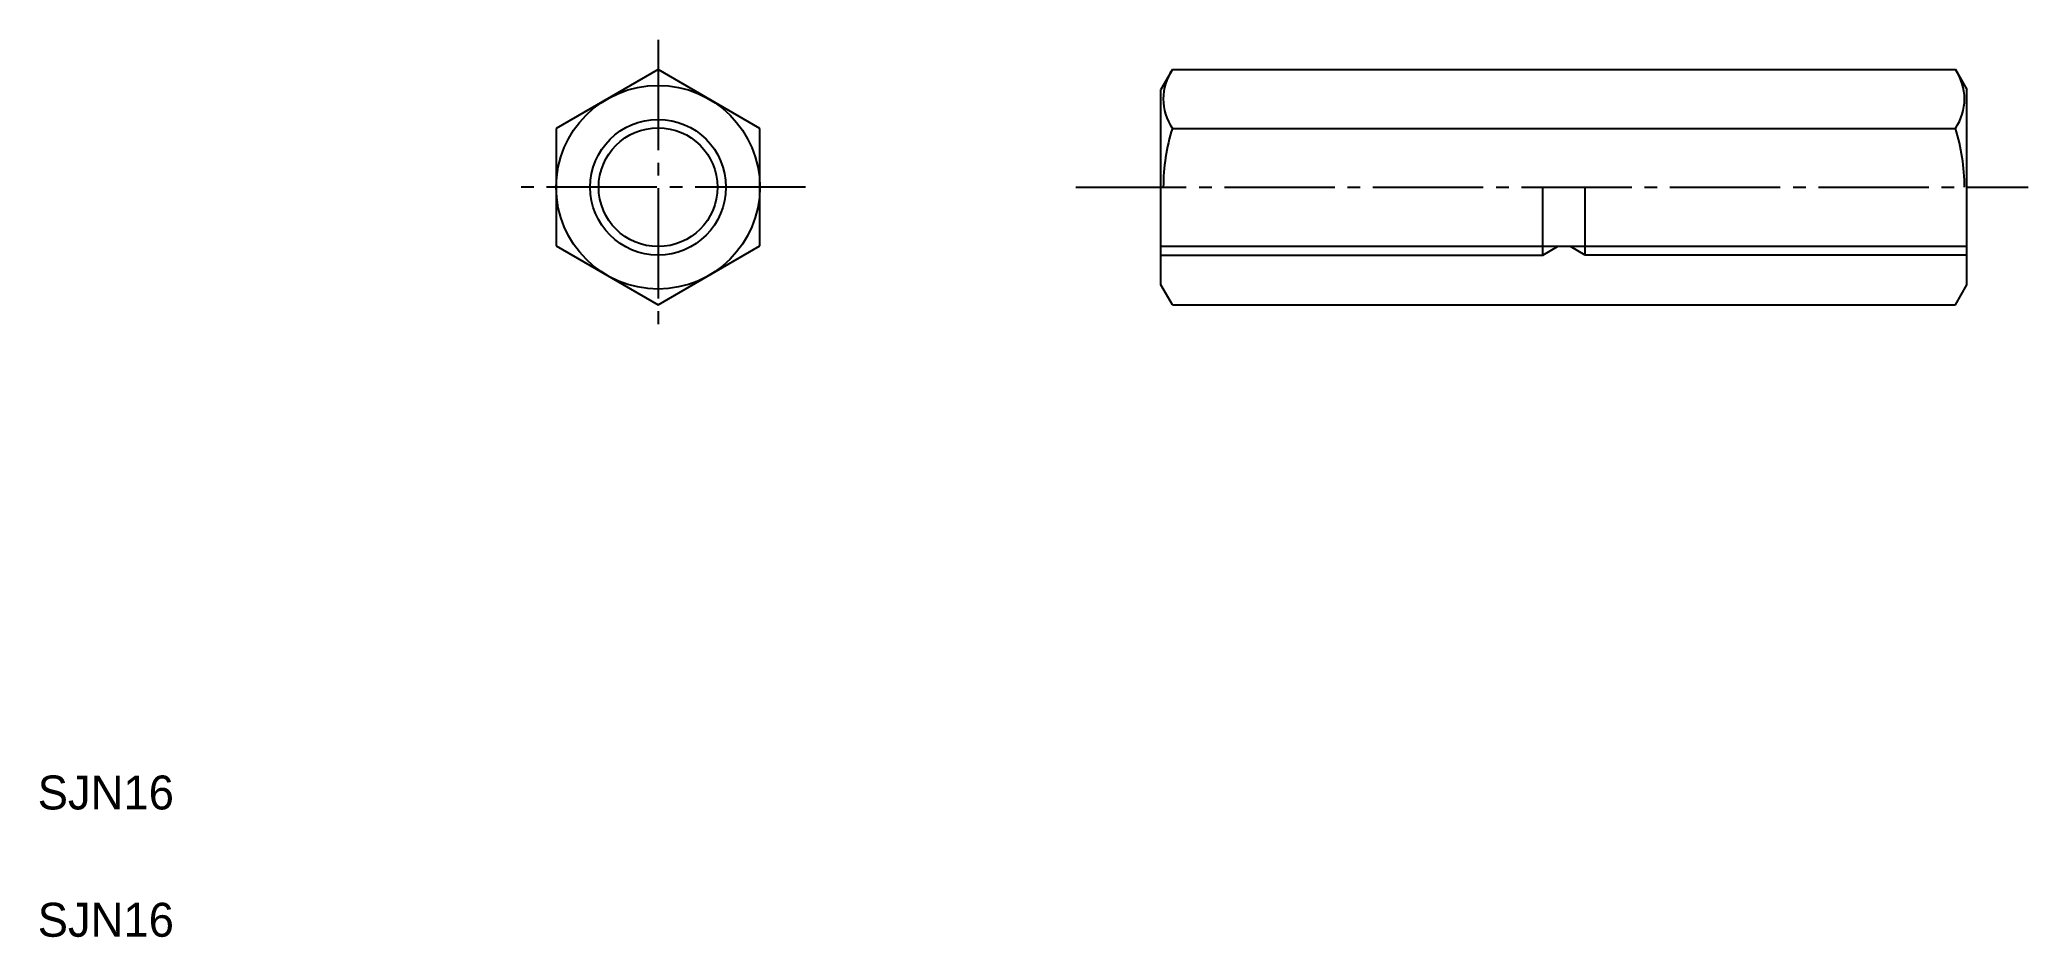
# Model space of a CAD drawing. Extents: x 10 to 245, y 10 to 116.
import ezdxf

# ---------------------------------------------------------------- set-up
doc = ezdxf.new("R2010")
doc.units = 0
doc.linetypes.add('CENTER', pattern=[17.5, 13, -1.5, 1.5, -1.5])
doc.layers.get('0').update_dxf_attribs({"linetype": 'CONTINUOUS'})
doc.layers.add('CENTER', color=1, linetype='CENTER')

msp = doc.modelspace()

# ---------------------------------------------------------------- linework, layer by layer
at = {"color": 7, "linetype": 'CONTINUOUS'}
for p, q in [((83.11, 112.19), (71.11, 105.26)), ((95.11, 105.26), (83.11, 112.19)), ((143.72, 112.19), (142.36, 109.83)), ((143.72, 112.19), (236, 112.19)), ((236, 112.19), (237.36, 109.83)), ((142.36, 86.83), (142.36, 109.83)), ((237.36, 86.83), (237.36, 109.83)), ((71.11, 105.26), (71.11, 91.41)), ((95.11, 91.41), (95.11, 105.26)), ((143.72, 105.26), (236, 105.26)), ((187.36, 90.33), (187.36, 98.33)), ((192.36, 90.33), (192.36, 98.33)), ((71.11, 91.41), (83.11, 84.48)), ((83.11, 84.48), (95.11, 91.41)), ((237.36, 91.33), (142.36, 91.33)), ((153.61, 90.33), (153.61, 90.33)), ((164.86, 90.33), (164.86, 90.33)), ((143.72, 84.48), (142.36, 86.83)), ((236, 84.48), (237.36, 86.83)), ((143.72, 84.48), (236, 84.48))]:
    msp.add_line(p, q, dxfattribs=at)
at = {"color": 3, "linetype": 'CONTINUOUS'}
for p, q in [((142.36, 90.33), (187.36, 90.33)), ((187.36, 90.33), (189.09, 91.33)), ((192.36, 90.33), (190.63, 91.33)), ((237.36, 90.33), (192.36, 90.33))]:
    msp.add_line(p, q, dxfattribs=at)
at = {"color": 7, "linetype": 'CONTINUOUS'}
for radius in [12, 7]:
    msp.add_circle((83.11, 98.33), radius, dxfattribs=at)
at = {"color": 3, "linetype": 'CONTINUOUS'}
msp.add_circle((83.11, 98.33), 8, dxfattribs=at)
at = {"color": 7, "linetype": 'CONTINUOUS'}
for centre, radius, start, end in [((148.78, 108.73), 6.13, 145.6111, 214.3889), ((230.94, 108.73), 6.13, 325.6111, 34.3889), ((165.58, 98.33), 22.93, 162.4111, 180), ((214.14, 98.33), 22.93, 0, 17.5889)]:
    msp.add_arc(centre, radius, start, end, dxfattribs=at)
at = {"layer": 'CENTER', "color": 1, "linetype": 'CENTER'}
for p, q in [((83.11, 115.71), (83.11, 80.96)), ((100.48, 98.33), (65.74, 98.33)), ((132.36, 98.33), (244.58, 98.33))]:
    msp.add_line(p, q, dxfattribs=at)

# ---------------------------------------------------------------- texts
at = {"color": 7, "linetype": 'CONTINUOUS'}
for p in [(10, 25), (10, 10)]:
    msp.add_text('SJN16', height=4, dxfattribs=at).set_placement(p)

doc.saveas('drawing.dxf')
